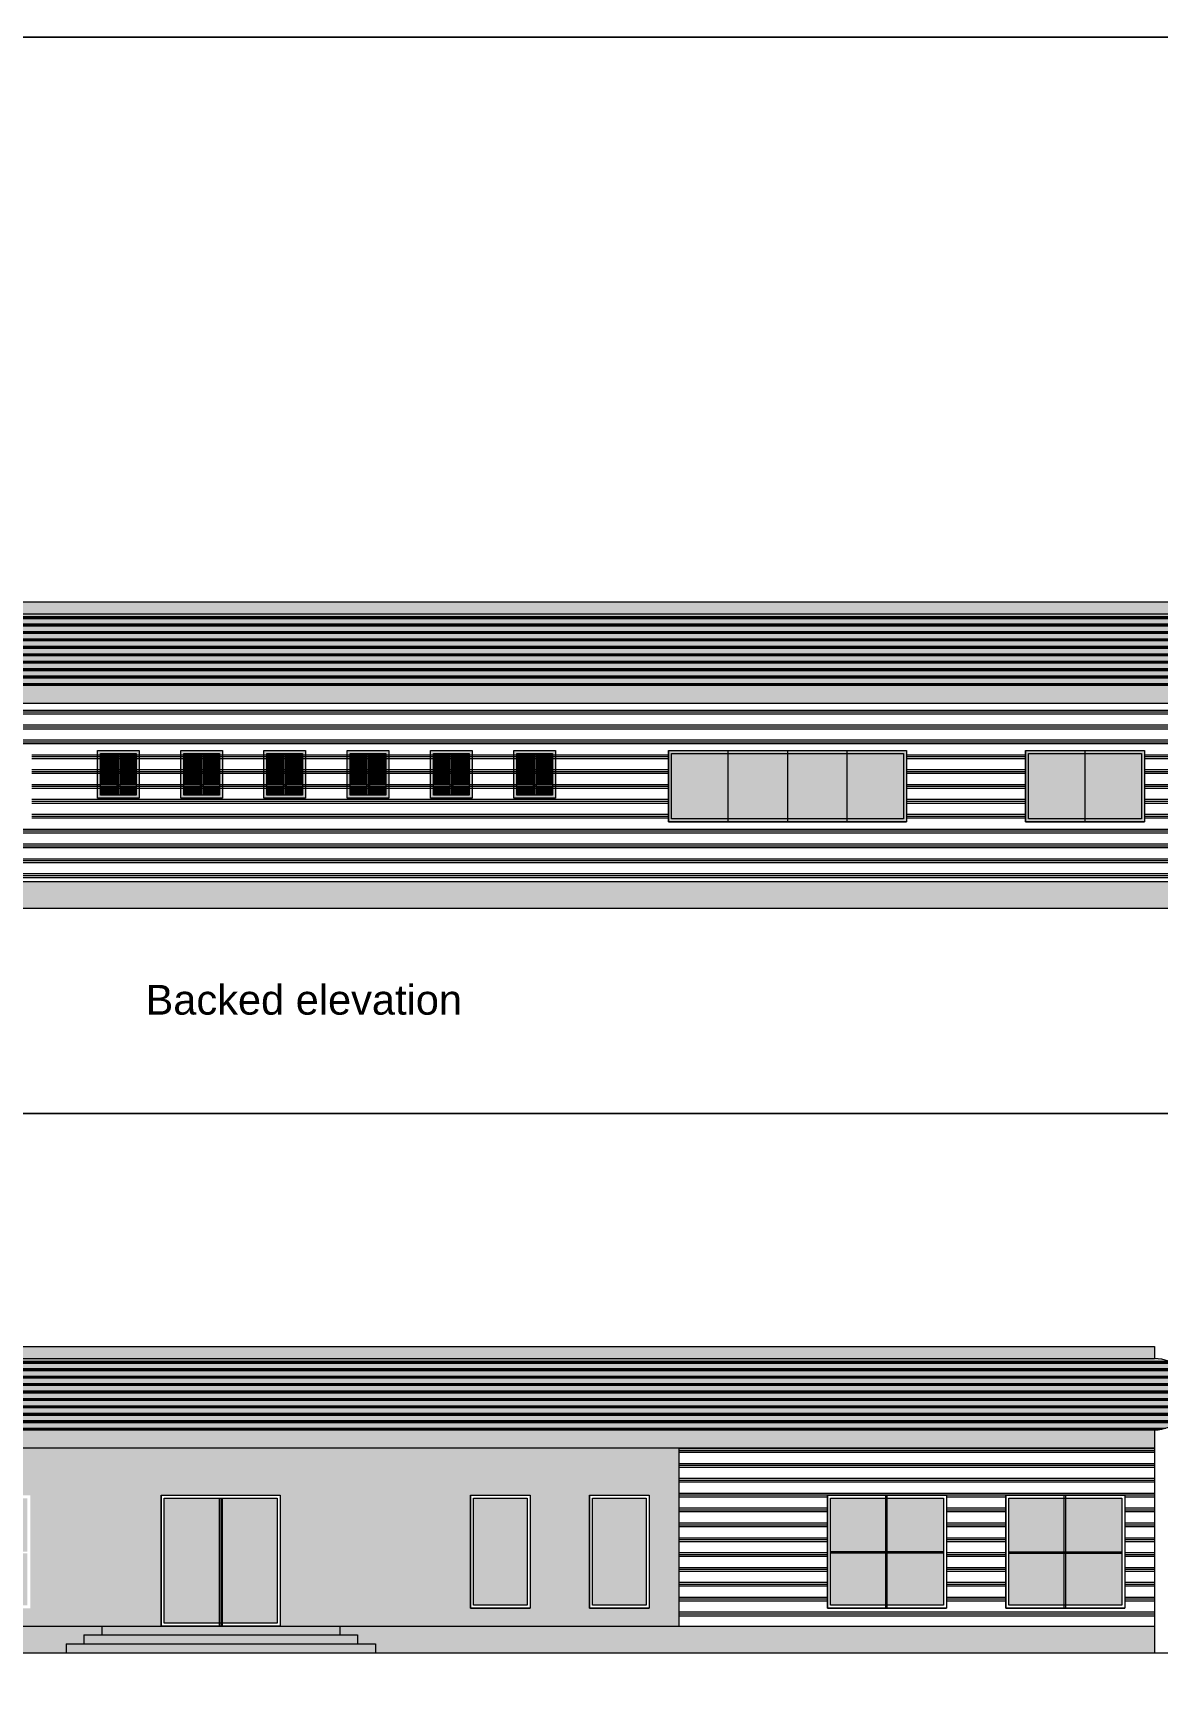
# Model space of a CAD drawing. Header units: inches. Extents: x 4 to 844, y 19 to 530.
# Drawn here: x 28.84 to 47.75, y 143.7 to 171.45 of the extents above; entities that cross this region are included whole.
import ezdxf

# ---------------------------------------------------------------- set-up
doc = ezdxf.new("R2010")
doc.units = ezdxf.units.IN
doc.header["$MEASUREMENT"] = 0
doc.styles.get("Standard").update_dxf_attribs({"font": 'arial.ttf'})

msp = doc.modelspace()

# ---------------------------------------------------------------- hatches: boundary and pattern name
at = {"lineweight": 0, "true_color": 0x293189}
h = msp.add_hatch(color=177, dxfattribs=at)
h.dxf.hatch_style = 1
h.paths.add_polyline_path([(48.72299, 161.88397), (18.32299, 161.88397), (18.32299, 161.68397), (48.72299, 161.68397)])
h.paths.add_polyline_path([(48.72299, 160.48397), (18.32299, 160.48397), (18.32299, 160.18397), (48.72299, 160.18397)])
at = {"lineweight": 0}
h = msp.add_hatch(color=256, dxfattribs=at)
h.dxf.hatch_style = 1
h.paths.add_polyline_path([(48.72299, 160.48397, 1), (48.72299, 161.68397), (18.32299, 161.68397, 1), (18.32299, 160.48397)])
at = {"lineweight": 0, "true_color": 0x4554a5}
h = msp.add_hatch(dxfattribs=at)
h.set_pattern_fill('PLAST', color=175, scale=0.5)
h.set_pattern_definition([(0, (-119.41496, 135.10793), (0, 0.125), []), (0, (-119.41496, 135.12356), (0, 0.125), []), (0, (-119.41496, 135.13918), (0, 0.125), [])])
h.paths.add_polyline_path([(48.72299, 160.48397, 1), (48.72299, 161.68397), (18.32299, 161.68397, 1), (18.32299, 160.48397)])
at = {"lineweight": 0, "true_color": 0x293189}
h = msp.add_hatch(dxfattribs=at)
h.set_pattern_fill('PLAST', color=177)
h.set_pattern_definition([(0, (-120.44203, 117.00182), (0, 0.25), []), (0, (-120.44203, 117.03307), (0, 0.25), []), (0, (-120.44203, 117.06432), (0, 0.25), [])])
h.paths.add_polyline_path([(18.32299, 160.18397), (18.32299, 157.18397), (48.72299, 157.18397), (48.72299, 160.18397)])
h.paths.add_polyline_path([(39.52299, 159.38397), (43.52299, 159.38397), (43.52299, 158.18397), (39.52299, 158.18397)], flags=16)
h.paths.add_polyline_path([(39.57299, 159.33397), (43.47299, 159.33397), (43.47299, 158.23397), (39.57299, 158.23397)], flags=0)
h.paths.add_polyline_path([(28.82299, 159.38397), (28.82299, 158.18397), (27.82299, 158.18397), (27.82299, 159.38397)], flags=16)
h.paths.add_polyline_path([(28.77299, 159.33397), (28.77299, 158.23397), (27.87299, 158.23397), (27.87299, 159.33397)], flags=0)
h.paths.add_polyline_path([(26.82299, 159.38397), (26.82299, 158.18397), (24.82299, 158.18397), (24.82299, 159.38397)], flags=16)
h.paths.add_polyline_path([(26.77299, 159.33397), (26.77299, 158.23397), (24.87299, 158.23397), (24.87299, 159.33397)], flags=0)
h.paths.add_polyline_path([(45.52299, 159.38397), (47.52299, 159.38397), (47.52299, 158.18397), (45.52299, 158.18397)], flags=16)
h.paths.add_polyline_path([(45.57299, 159.33397), (47.47299, 159.33397), (47.47299, 158.23397), (45.57299, 158.23397)], flags=0)
h.paths.add_polyline_path([(23.82299, 159.38397), (23.82299, 158.18397), (21.82299, 158.18397), (21.82299, 159.38397)], flags=16)
h.paths.add_polyline_path([(23.77299, 159.33397), (23.77299, 158.23397), (21.87299, 158.23397), (21.87299, 159.33397)], flags=0)
h.paths.add_polyline_path([(20.82299, 159.38397), (20.82299, 158.18397), (18.82299, 158.18397), (18.82299, 159.38397)], flags=16)
h.paths.add_polyline_path([(20.77299, 159.33397), (20.77299, 158.23397), (18.87299, 158.23397), (18.87299, 159.33397)], flags=0)
h = msp.add_hatch(color=177, dxfattribs=at)
h.dxf.hatch_style = 1
h.paths.add_polyline_path([(30.62305, 159.38397), (29.92299, 159.38397), (29.92299, 158.58397), (30.62305, 158.58397)])
h.paths.add_polyline_path([(30.57305, 159.33397), (30.57305, 158.63397), (29.97299, 158.63397), (29.97299, 159.33397)], flags=16)
h.paths.add_polyline_path([(30.29802, 159.33397), (30.27302, 159.33397), (30.27302, 158.63397), (30.29802, 158.63397)], flags=0)
h.paths.add_polyline_path([(30.27302, 159.33397), (30.24802, 159.33397), (30.24802, 158.63397), (30.27302, 158.63397)], flags=0)
at = {"lineweight": 0, "true_color": 0x7aafdf}
h = msp.add_hatch(dxfattribs=at)
h.set_pattern_fill('ANSI31', color=143, scale=0.18, angle=135)
h.set_pattern_definition([(180, (97.573663, -5.59669), (-3e-18, -0.0225), [])])
h.paths.add_polyline_path([(30.57305, 159.33397), (30.29802, 159.33397), (30.29802, 158.63397), (30.57305, 158.63397)])
h.paths.add_polyline_path([(30.24802, 159.33397), (29.97299, 159.33397), (29.97299, 158.63397), (30.24802, 158.63397)])
at = {"lineweight": 0, "true_color": 0x293189}
h = msp.add_hatch(color=177, dxfattribs=at)
h.dxf.hatch_style = 1
h.paths.add_polyline_path([(30.29802, 159.33397), (30.27302, 159.33397), (30.27302, 158.63397), (30.29802, 158.63397)])
h.paths.add_polyline_path([(30.27302, 159.33397), (30.24802, 159.33397), (30.24802, 158.63397), (30.27302, 158.63397)])
h = msp.add_hatch(color=177, dxfattribs=at)
h.dxf.hatch_style = 1
h.paths.add_polyline_path([(32.02311, 159.38397), (31.32305, 159.38397), (31.32305, 158.58397), (32.02311, 158.58397)])
h.paths.add_polyline_path([(31.97311, 159.33397), (31.97311, 158.63397), (31.37305, 158.63397), (31.37305, 159.33397)], flags=16)
h.paths.add_polyline_path([(31.69808, 159.33397), (31.67308, 159.33397), (31.67308, 158.63397), (31.69808, 158.63397)], flags=0)
h.paths.add_polyline_path([(31.67308, 159.33397), (31.64808, 159.33397), (31.64808, 158.63397), (31.67308, 158.63397)], flags=0)
at = {"lineweight": 0, "true_color": 0x7aafdf}
h = msp.add_hatch(dxfattribs=at)
h.set_pattern_fill('ANSI31', color=143, scale=0.18, angle=135)
h.set_pattern_definition([(180, (98.973722, -5.59669), (-3e-18, -0.0225), [])])
h.paths.add_polyline_path([(31.97311, 159.33397), (31.69808, 159.33397), (31.69808, 158.63397), (31.97311, 158.63397)])
h.paths.add_polyline_path([(31.64808, 159.33397), (31.37305, 159.33397), (31.37305, 158.63397), (31.64808, 158.63397)])
at = {"lineweight": 0, "true_color": 0x293189}
h = msp.add_hatch(color=177, dxfattribs=at)
h.dxf.hatch_style = 1
h.paths.add_polyline_path([(31.69808, 159.33397), (31.67308, 159.33397), (31.67308, 158.63397), (31.69808, 158.63397)])
h.paths.add_polyline_path([(31.67308, 159.33397), (31.64808, 159.33397), (31.64808, 158.63397), (31.67308, 158.63397)])
h = msp.add_hatch(color=177, dxfattribs=at)
h.dxf.hatch_style = 1
h.paths.add_polyline_path([(33.42316, 159.38397), (32.72311, 159.38397), (32.72311, 158.58397), (33.42316, 158.58397)])
h.paths.add_polyline_path([(33.37316, 159.33397), (33.37316, 158.63397), (32.77311, 158.63397), (32.77311, 159.33397)], flags=16)
h.paths.add_polyline_path([(33.09813, 159.33397), (33.07313, 159.33397), (33.07313, 158.63397), (33.09813, 158.63397)], flags=0)
h.paths.add_polyline_path([(33.07313, 159.33397), (33.04813, 159.33397), (33.04813, 158.63397), (33.07313, 158.63397)], flags=0)
at = {"lineweight": 0, "true_color": 0x7aafdf}
h = msp.add_hatch(dxfattribs=at)
h.set_pattern_fill('ANSI31', color=143, scale=0.18, angle=135)
h.set_pattern_definition([(180, (100.37378, -5.59669), (-3e-18, -0.0225), [])])
h.paths.add_polyline_path([(33.37316, 159.33397), (33.09813, 159.33397), (33.09813, 158.63397), (33.37316, 158.63397)])
h.paths.add_polyline_path([(33.04813, 159.33397), (32.77311, 159.33397), (32.77311, 158.63397), (33.04813, 158.63397)])
at = {"lineweight": 0, "true_color": 0x293189}
h = msp.add_hatch(color=177, dxfattribs=at)
h.dxf.hatch_style = 1
h.paths.add_polyline_path([(33.09813, 159.33397), (33.07313, 159.33397), (33.07313, 158.63397), (33.09813, 158.63397)])
h.paths.add_polyline_path([(33.07313, 159.33397), (33.04813, 159.33397), (33.04813, 158.63397), (33.07313, 158.63397)])
h = msp.add_hatch(color=177, dxfattribs=at)
h.dxf.hatch_style = 1
h.paths.add_polyline_path([(34.82322, 159.38397), (34.12316, 159.38397), (34.12316, 158.58397), (34.82322, 158.58397)])
h.paths.add_polyline_path([(34.77322, 159.33397), (34.77322, 158.63397), (34.17316, 158.63397), (34.17316, 159.33397)], flags=16)
h.paths.add_polyline_path([(34.49819, 159.33397), (34.47319, 159.33397), (34.47319, 158.63397), (34.49819, 158.63397)], flags=0)
h.paths.add_polyline_path([(34.47319, 159.33397), (34.44819, 159.33397), (34.44819, 158.63397), (34.47319, 158.63397)], flags=0)
at = {"lineweight": 0, "true_color": 0x7aafdf}
h = msp.add_hatch(dxfattribs=at)
h.set_pattern_fill('ANSI31', color=143, scale=0.18, angle=135)
h.set_pattern_definition([(180, (101.77384, -5.59669), (-3e-18, -0.0225), [])])
h.paths.add_polyline_path([(34.77322, 159.33397), (34.49819, 159.33397), (34.49819, 158.63397), (34.77322, 158.63397)])
h.paths.add_polyline_path([(34.44819, 159.33397), (34.17316, 159.33397), (34.17316, 158.63397), (34.44819, 158.63397)])
at = {"lineweight": 0, "true_color": 0x293189}
h = msp.add_hatch(color=177, dxfattribs=at)
h.dxf.hatch_style = 1
h.paths.add_polyline_path([(34.49819, 159.33397), (34.47319, 159.33397), (34.47319, 158.63397), (34.49819, 158.63397)])
h.paths.add_polyline_path([(34.47319, 159.33397), (34.44819, 159.33397), (34.44819, 158.63397), (34.47319, 158.63397)])
h = msp.add_hatch(color=177, dxfattribs=at)
h.dxf.hatch_style = 1
h.paths.add_polyline_path([(36.22328, 159.38397), (35.52322, 159.38397), (35.52322, 158.58397), (36.22328, 158.58397)])
h.paths.add_polyline_path([(36.17328, 159.33397), (36.17328, 158.63397), (35.57322, 158.63397), (35.57322, 159.33397)], flags=16)
h.paths.add_polyline_path([(35.89825, 159.33397), (35.87325, 159.33397), (35.87325, 158.63397), (35.89825, 158.63397)], flags=0)
h.paths.add_polyline_path([(35.87325, 159.33397), (35.84825, 159.33397), (35.84825, 158.63397), (35.87325, 158.63397)], flags=0)
at = {"lineweight": 0, "true_color": 0x7aafdf}
h = msp.add_hatch(dxfattribs=at)
h.set_pattern_fill('ANSI31', color=143, scale=0.18, angle=135)
h.set_pattern_definition([(180, (103.173898, -5.59669), (-3e-18, -0.0225), [])])
h.paths.add_polyline_path([(36.17328, 159.33397), (35.89825, 159.33397), (35.89825, 158.63397), (36.17328, 158.63397)])
h.paths.add_polyline_path([(35.84825, 159.33397), (35.57322, 159.33397), (35.57322, 158.63397), (35.84825, 158.63397)])
at = {"lineweight": 0, "true_color": 0x293189}
h = msp.add_hatch(color=177, dxfattribs=at)
h.dxf.hatch_style = 1
h.paths.add_polyline_path([(35.89825, 159.33397), (35.87325, 159.33397), (35.87325, 158.63397), (35.89825, 158.63397)])
h.paths.add_polyline_path([(35.87325, 159.33397), (35.84825, 159.33397), (35.84825, 158.63397), (35.87325, 158.63397)])
h = msp.add_hatch(color=177, dxfattribs=at)
h.dxf.hatch_style = 1
h.paths.add_polyline_path([(37.62334, 159.38397), (36.92328, 159.38397), (36.92328, 158.58397), (37.62334, 158.58397)])
h.paths.add_polyline_path([(37.57334, 159.33397), (37.57334, 158.63397), (36.97328, 158.63397), (36.97328, 159.33397)], flags=16)
h.paths.add_polyline_path([(37.29831, 159.33397), (37.27331, 159.33397), (37.27331, 158.63397), (37.29831, 158.63397)], flags=0)
h.paths.add_polyline_path([(37.27331, 159.33397), (37.24831, 159.33397), (37.24831, 158.63397), (37.27331, 158.63397)], flags=0)
at = {"lineweight": 0, "true_color": 0x7aafdf}
h = msp.add_hatch(dxfattribs=at)
h.set_pattern_fill('ANSI31', color=143, scale=0.18, angle=135)
h.set_pattern_definition([(180, (104.573957, -5.59669), (-3e-18, -0.0225), [])])
h.paths.add_polyline_path([(37.57334, 159.33397), (37.29831, 159.33397), (37.29831, 158.63397), (37.57334, 158.63397)])
h.paths.add_polyline_path([(37.24831, 159.33397), (36.97328, 159.33397), (36.97328, 158.63397), (37.24831, 158.63397)])
at = {"lineweight": 0, "true_color": 0x293189}
h = msp.add_hatch(color=177, dxfattribs=at)
h.dxf.hatch_style = 1
h.paths.add_polyline_path([(37.29831, 159.33397), (37.27331, 159.33397), (37.27331, 158.63397), (37.29831, 158.63397)])
h.paths.add_polyline_path([(37.27331, 159.33397), (37.24831, 159.33397), (37.24831, 158.63397), (37.27331, 158.63397)])
at = {"lineweight": 0}
h = msp.add_hatch(color=34, dxfattribs=at)
h.dxf.hatch_style = 1
h.paths.add_polyline_path([(42.52299, 159.38397), (41.52299, 159.38397), (41.52299, 159.33397), (42.52299, 159.33397)])
h.paths.add_polyline_path([(43.52299, 159.38397), (42.52299, 159.38397), (42.52299, 159.33397), (43.47299, 159.33397), (43.47299, 158.23397), (42.52299, 158.23397), (42.52299, 158.18397), (43.52299, 158.18397)])
h.paths.add_polyline_path([(42.52299, 158.23397), (41.52299, 158.23397), (41.52299, 158.18397), (42.52299, 158.18397)])
h.paths.add_polyline_path([(41.52299, 158.23397), (40.52299, 158.23397), (40.52299, 158.18397), (41.52299, 158.18397)])
h.paths.add_polyline_path([(41.52299, 159.38397), (40.52299, 159.38397), (40.52299, 159.33397), (41.52299, 159.33397)])
h.paths.add_polyline_path([(40.52299, 159.38397), (39.52299, 159.38397), (39.52299, 158.18397), (40.52299, 158.18397), (40.52299, 158.23397), (39.57299, 158.23397), (39.57299, 159.33397), (40.52299, 159.33397)])
h = msp.add_hatch(color=256, dxfattribs=at)
h.dxf.hatch_style = 1
h.set_gradient(color1=(173, 221, 247))
h.paths.add_polyline_path([(40.52299, 159.33397), (39.57299, 159.33397), (39.57299, 158.23397), (40.52299, 158.23397)])
h.paths.add_polyline_path([(41.52299, 159.33397), (40.52299, 159.33397), (40.52299, 158.23397), (41.52299, 158.23397)])
h.paths.add_polyline_path([(42.52299, 159.33397), (41.52299, 159.33397), (41.52299, 158.23397), (42.52299, 158.23397)])
h.paths.add_polyline_path([(43.47299, 159.33397), (42.52299, 159.33397), (42.52299, 158.23397), (43.47299, 158.23397)])
h = msp.add_hatch(color=34, dxfattribs=at)
h.dxf.hatch_style = 1
h.paths.add_polyline_path([(47.52299, 159.38397), (46.52299, 159.38397), (46.52299, 159.33397), (47.47299, 159.33397), (47.47299, 158.23397), (46.52299, 158.23397), (46.52299, 158.18397), (47.52299, 158.18397)])
h.paths.add_polyline_path([(46.52299, 159.38397), (45.52299, 159.38397), (45.52299, 158.18397), (46.52299, 158.18397), (46.52299, 158.23397), (45.57299, 158.23397), (45.57299, 159.33397), (46.52299, 159.33397)])
h = msp.add_hatch(color=256, dxfattribs=at)
h.dxf.hatch_style = 1
h.set_gradient(color1=(173, 221, 247))
h.paths.add_polyline_path([(46.52299, 159.33397), (45.57299, 159.33397), (45.57299, 158.23397), (46.52299, 158.23397)])
h.paths.add_polyline_path([(47.47299, 159.33397), (46.52299, 159.33397), (46.52299, 158.23397), (47.47299, 158.23397)])
at = {"lineweight": 0, "true_color": 0x636466}
h = msp.add_hatch(color=251, dxfattribs=at)
h.dxf.hatch_style = 1
h.paths.add_polyline_path([(48.72299, 157.18397), (18.32299, 157.18397), (18.32299, 156.73397), (48.72299, 156.73397)])
at = {"lineweight": 0, "true_color": 0x22346e}
h = msp.add_hatch(color=159, dxfattribs=at)
h.dxf.hatch_style = 1
h.paths.add_polyline_path([(17.29592, 149.35837), (17.29592, 149.15837), (47.69592, 149.15837), (47.69592, 149.35837)])
h.paths.add_polyline_path([(47.69592, 147.65837), (47.69592, 147.95837), (17.29592, 147.95837), (17.29592, 147.65837)])
at = {"lineweight": 0}
h = msp.add_hatch(color=256, dxfattribs=at)
h.dxf.hatch_style = 1
h.paths.add_polyline_path([(47.69592, 147.95837, 1), (47.69592, 149.15837), (17.29592, 149.15837, 1), (17.29592, 147.95837)])
at = {"lineweight": 0, "true_color": 0x4554a5}
h = msp.add_hatch(dxfattribs=at)
h.set_pattern_fill('PLAST', color=175, scale=0.5)
h.set_pattern_definition([(0, (-120.44203, 122.58232), (0, 0.125), []), (0, (-120.44203, 122.59795), (0, 0.125), []), (0, (-120.44203, 122.61357), (0, 0.125), [])])
h.paths.add_polyline_path([(47.69592, 147.95837, 1), (47.69592, 149.15837), (17.29592, 149.15837, 1), (17.29592, 147.95837)])
h = msp.add_hatch(color=175, dxfattribs=at)
h.dxf.hatch_style = 1
h.paths.add_polyline_path([(24.29592, 147.65837), (24.29592, 144.65837), (30.99592, 144.65837), (30.99592, 146.85837), (32.99592, 146.85837), (32.99592, 144.65837), (39.69592, 144.65837), (39.69592, 147.65837)])
h.paths.add_polyline_path([(28.79592, 144.95837), (24.79592, 144.95837), (24.79592, 146.85837), (28.79592, 146.85837)], flags=16)
h.paths.add_polyline_path([(36.19592, 146.85837), (37.19592, 146.85837), (37.19592, 144.95837), (36.19592, 144.95837)], flags=16)
h.paths.add_polyline_path([(38.19592, 146.85837), (39.19592, 146.85837), (39.19592, 144.95837), (38.19592, 144.95837)], flags=16)
h = msp.add_hatch(dxfattribs=at)
h.set_pattern_fill('PLAST', color=175)
h.set_pattern_definition([(0, (-120.44203, 122.58232), (0, 0.25), []), (0, (-120.44203, 122.61357), (0, 0.25), []), (0, (-120.44203, 122.64482), (0, 0.25), [])])
h.paths.add_polyline_path([(47.69592, 147.65837), (39.69592, 147.65837), (39.69592, 144.65837), (47.69592, 144.65837)])
h.paths.add_polyline_path([(47.19592, 144.95837), (45.19592, 144.95837), (45.19592, 146.85837), (47.19592, 146.85837)], flags=16)
h.paths.add_polyline_path([(44.19592, 144.95837), (42.19592, 144.95837), (42.19592, 146.85837), (44.19592, 146.85837)], flags=16)
at = {"lineweight": 0}
h = msp.add_hatch(color=256, dxfattribs=at)
h.dxf.hatch_style = 1
h.set_gradient(color1=(224, 250, 244), color2=(122, 175, 223), tint=1)
h.paths.add_polyline_path([(45.24592, 145.90837), (46.17092, 145.90837), (46.17092, 146.80837), (45.24592, 146.80837)])
h.paths.add_polyline_path([(47.14592, 145.90837), (47.14592, 146.80837), (46.19592, 146.80837), (46.19592, 145.90837)])
h.paths.add_polyline_path([(46.19592, 145.00837), (47.14592, 145.00837), (47.14592, 145.88337), (46.19592, 145.88337)])
h.paths.add_polyline_path([(46.17092, 145.88337), (45.24592, 145.88337), (45.24592, 145.00837), (46.17092, 145.00837)])
h.paths.add_polyline_path([(43.19592, 145.90837), (44.14592, 145.90837), (44.14592, 146.80837), (43.19592, 146.80837)])
h.paths.add_polyline_path([(43.17092, 145.90837), (43.17092, 146.80837), (42.24592, 146.80837), (42.24592, 145.90837)])
h.paths.add_polyline_path([(42.24592, 145.88337), (42.24592, 145.00837), (43.17092, 145.00837), (43.17092, 145.88337)])
h.paths.add_polyline_path([(44.14592, 145.00837), (44.14592, 145.88337), (43.19592, 145.88337), (43.19592, 145.00837)])
h.paths.add_polyline_path([(39.14592, 146.80837), (38.24592, 146.80837), (38.24592, 145.00837), (39.14592, 145.00837)])
h.paths.add_polyline_path([(37.14592, 146.80837), (36.24592, 146.80837), (36.24592, 145.00837), (37.14592, 145.00837)])
h.paths.add_polyline_path([(28.74592, 145.90837), (28.74592, 146.80837), (27.79592, 146.80837), (27.79592, 145.90837)])
h.paths.add_polyline_path([(27.77092, 145.90837), (27.77092, 146.80837), (26.82092, 146.80837), (26.82092, 145.90837)])
h.paths.add_polyline_path([(26.79592, 145.90837), (26.79592, 146.80837), (25.84592, 146.80837), (25.84592, 145.90837)])
h.paths.add_polyline_path([(25.82092, 145.90837), (25.82092, 146.80837), (24.84592, 146.80837), (24.84592, 145.90837)])
h.paths.add_polyline_path([(25.82092, 145.88337), (24.84592, 145.88337), (24.84592, 145.00837), (25.82092, 145.00837)])
h.paths.add_polyline_path([(25.84592, 145.00837), (26.79592, 145.00837), (26.79592, 145.88337), (25.84592, 145.88337)])
h.paths.add_polyline_path([(26.82092, 145.00837), (27.77092, 145.00837), (27.77092, 145.88337), (26.82092, 145.88337)])
h.paths.add_polyline_path([(28.74592, 145.00837), (28.74592, 145.88337), (27.79592, 145.88337), (27.79592, 145.00837)])
h.paths.add_polyline_path([(22.67092, 145.88337), (21.74592, 145.88337), (21.74592, 145.00837), (22.67092, 145.00837)])
h.paths.add_polyline_path([(22.67092, 145.90837), (22.67092, 146.80837), (21.74592, 146.80837), (21.74592, 145.90837)])
h.paths.add_polyline_path([(23.64592, 145.90837), (23.64592, 146.80837), (22.69592, 146.80837), (22.69592, 145.90837)])
h.paths.add_polyline_path([(23.64592, 145.88337), (22.69592, 145.88337), (22.69592, 145.00837), (23.64592, 145.00837)])
at = {"lineweight": 0, "true_color": 0xe5e878}
h = msp.add_hatch(color=61, dxfattribs=at)
h.dxf.hatch_style = 1
h.paths.add_polyline_path([(31.97092, 146.80837), (31.04592, 146.80837), (31.04592, 144.70837), (31.97092, 144.70837)])
h.paths.add_polyline_path([(32.94592, 146.80837), (32.02092, 146.80837), (32.02092, 144.70837), (32.94592, 144.70837)])
at = {"lineweight": 0, "true_color": 0x636466}
h = msp.add_hatch(color=251, dxfattribs=at)
h.dxf.hatch_style = 1
h.paths.add_polyline_path([(29.39592, 144.20837), (29.39592, 144.35837), (29.69592, 144.35837), (29.69592, 144.50837), (29.99592, 144.50837), (29.99592, 144.65837), (17.29592, 144.65837), (17.29592, 144.20837)])
h.paths.add_polyline_path([(47.69592, 144.20837), (47.69592, 144.65837), (33.99592, 144.65837), (33.99592, 144.50837), (34.29592, 144.50837), (34.29592, 144.35837), (34.59592, 144.35837), (34.59592, 144.20837)])
at = {"lineweight": 0, "true_color": 0xffffff}
h = msp.add_hatch(color=7, dxfattribs=at)
h.dxf.hatch_style = 1
h.paths.add_polyline_path([(34.59592, 144.35837), (29.39592, 144.35837), (29.39592, 144.20837), (34.59592, 144.20837)])
h.paths.add_polyline_path([(34.29592, 144.50837), (29.69592, 144.50837), (29.69592, 144.35837), (34.29592, 144.35837)])
h.paths.add_polyline_path([(33.99592, 144.65837), (29.99592, 144.65837), (29.99592, 144.50837), (33.99592, 144.50837)])

# ---------------------------------------------------------------- linework, layer by layer
at = {"lineweight": 0}
for p, q in [((18.32299, 161.88397), (48.72299, 161.88397)), ((18.32299, 161.68397), (48.72299, 161.68397)), ((18.32299, 160.48397), (48.72299, 160.48397)), ((18.32299, 160.48397), (48.72299, 160.48397)), ((18.32299, 160.18397), (48.72299, 160.18397)), ((39.52299, 159.38397), (43.52299, 159.38397)), ((45.52299, 159.38397), (47.52299, 159.38397)), ((45.52299, 159.38397), (47.52299, 159.38397)), ((39.52299, 158.18397), (43.52299, 158.18397)), ((45.52299, 158.18397), (47.52299, 158.18397)), ((45.52299, 158.18397), (47.52299, 158.18397)), ((18.32299, 157.18397), (48.72299, 157.18397)), ((6.10626, 156.73397), (59.26807, 156.73397)), ((17.29592, 149.35837), (47.69592, 149.35837)), ((47.69592, 149.35837), (47.69592, 149.15837)), ((17.29592, 149.15837), (47.69592, 149.15837)), ((17.29592, 147.95837), (47.69592, 147.95837)), ((17.29592, 147.65837), (47.69592, 147.65837)), ((30.99592, 146.85837), (32.99592, 146.85837)), ((36.19592, 146.85837), (37.19592, 146.85837)), ((38.19592, 146.85837), (39.19592, 146.85837)), ((42.19592, 146.85837), (44.19592, 146.85837)), ((45.19592, 146.85837), (47.19592, 146.85837)), ((31.97092, 146.80837), (31.97092, 144.65837)), ((31.99592, 146.80837), (31.99592, 144.65837)), ((32.02092, 146.80837), (32.02092, 144.65837)), ((44.14592, 145.90837), (42.24592, 145.90837)), ((44.14592, 145.88337), (42.24592, 145.88337)), ((45.24592, 145.90837), (47.14592, 145.90837)), ((45.24592, 145.88337), (47.14592, 145.88337)), ((36.19592, 144.95837), (37.19592, 144.95837)), ((38.19592, 144.95837), (39.19592, 144.95837)), ((42.19592, 144.95837), (44.19592, 144.95837)), ((45.19592, 144.95837), (47.19592, 144.95837)), ((17.29592, 144.65837), (47.69592, 144.65837)), ((29.99592, 144.65837), (30.99592, 144.65837)), ((29.39592, 144.35837), (34.59592, 144.35837)), ((29.69592, 144.50837), (34.29592, 144.50837)), ((6.10626, 144.20837), (59.26807, 144.20837))]:
    msp.add_line(p, q, dxfattribs=at)
at = {"color": 5, "lineweight": 0}
for p, q in [((30.24802, 159.33397), (30.24802, 158.63397)), ((30.27302, 159.33397), (30.27302, 158.63397)), ((30.29802, 159.33397), (30.29802, 158.63397)), ((31.64808, 159.33397), (31.64808, 158.63397)), ((31.67308, 159.33397), (31.67308, 158.63397)), ((31.69808, 159.33397), (31.69808, 158.63397)), ((33.04813, 159.33397), (33.04813, 158.63397)), ((33.07313, 159.33397), (33.07313, 158.63397)), ((33.09813, 159.33397), (33.09813, 158.63397)), ((34.44819, 159.33397), (34.44819, 158.63397)), ((34.47319, 159.33397), (34.47319, 158.63397)), ((34.49819, 159.33397), (34.49819, 158.63397)), ((35.84825, 159.33397), (35.84825, 158.63397)), ((35.87325, 159.33397), (35.87325, 158.63397)), ((35.89825, 159.33397), (35.89825, 158.63397)), ((37.24831, 159.33397), (37.24831, 158.63397)), ((37.27331, 159.33397), (37.27331, 158.63397)), ((37.29831, 159.33397), (37.29831, 158.63397))]:
    msp.add_line(p, q, dxfattribs=at)
at = {"color": 40, "lineweight": 0, "true_color": 0xf8d731}
for p, q in [((39.52299, 159.38397), (39.52299, 158.18397)), ((40.52299, 159.38397), (40.52299, 158.18397)), ((41.52299, 159.38397), (41.52299, 158.18397)), ((42.52299, 159.38397), (42.52299, 158.18397)), ((43.52299, 159.38397), (43.52299, 158.18397)), ((45.52299, 159.38397), (45.52299, 158.18397)), ((45.52299, 159.38397), (45.52299, 158.18397)), ((46.52299, 159.38397), (46.52299, 158.18397)), ((46.52299, 159.33397), (46.52299, 158.23397)), ((47.52299, 159.38397), (47.52299, 158.18397)), ((47.52299, 159.38397), (47.52299, 158.18397)), ((47.69592, 147.95837), (47.69592, 144.20837)), ((39.69592, 147.65837), (39.69592, 144.65837)), ((30.99592, 146.85837), (30.99592, 144.65837)), ((32.99592, 146.85837), (32.99592, 144.65837)), ((36.19592, 146.85837), (36.19592, 144.95837)), ((37.19592, 146.85837), (37.19592, 144.95837)), ((38.19592, 146.85837), (38.19592, 144.95837)), ((39.19592, 146.85837), (39.19592, 144.95837)), ((42.19592, 146.85837), (42.19592, 144.95837)), ((43.17092, 146.85837), (43.17092, 144.95837)), ((43.19592, 146.85837), (43.19592, 144.95837)), ((44.19592, 146.85837), (44.19592, 144.95837)), ((45.19592, 146.85837), (45.19592, 144.95837)), ((46.17092, 146.85837), (46.17092, 144.95837)), ((46.19592, 146.85837), (46.19592, 144.95837)), ((47.19592, 146.85837), (47.19592, 144.95837))]:
    msp.add_line(p, q, dxfattribs=at)
at = {"color": 242, "lineweight": 0, "true_color": 0xcd2027}
for p, q in [((29.99592, 144.65837), (29.99592, 144.50837)), ((33.99592, 144.65837), (33.99592, 144.50837)), ((29.39592, 144.35837), (29.39592, 144.20837)), ((29.69592, 144.50837), (29.69592, 144.35837)), ((34.29592, 144.50837), (34.29592, 144.35837)), ((34.59592, 144.35837), (34.59592, 144.20837))]:
    msp.add_line(p, q, dxfattribs=at)
at = {"lineweight": 0}
for points in [[(6.10626, 189.48967), (59.26807, 189.48967), (59.26807, 171.38356), (6.10626, 171.38356)], [(6.10626, 171.38356), (59.26807, 171.38356), (59.26807, 153.27746), (6.10626, 153.27746)], [(29.92299, 159.38397), (30.62305, 159.38397), (30.62305, 158.58397), (29.92299, 158.58397)], [(29.97299, 159.33397), (30.57305, 159.33397), (30.57305, 158.63397), (29.97299, 158.63397)], [(31.32305, 159.38397), (32.02311, 159.38397), (32.02311, 158.58397), (31.32305, 158.58397)], [(31.37305, 159.33397), (31.97311, 159.33397), (31.97311, 158.63397), (31.37305, 158.63397)], [(32.72311, 159.38397), (33.42316, 159.38397), (33.42316, 158.58397), (32.72311, 158.58397)], [(32.77311, 159.33397), (33.37316, 159.33397), (33.37316, 158.63397), (32.77311, 158.63397)], [(34.12316, 159.38397), (34.82322, 159.38397), (34.82322, 158.58397), (34.12316, 158.58397)], [(34.17316, 159.33397), (34.77322, 159.33397), (34.77322, 158.63397), (34.17316, 158.63397)], [(35.52322, 159.38397), (36.22328, 159.38397), (36.22328, 158.58397), (35.52322, 158.58397)], [(35.57322, 159.33397), (36.17328, 159.33397), (36.17328, 158.63397), (35.57322, 158.63397)], [(36.92328, 159.38397), (37.62334, 159.38397), (37.62334, 158.58397), (36.92328, 158.58397)], [(36.97328, 159.33397), (37.57334, 159.33397), (37.57334, 158.63397), (36.97328, 158.63397)], [(39.52299, 159.38397), (43.52299, 159.38397), (43.52299, 158.18397), (39.52299, 158.18397)], [(39.57299, 159.33397), (43.47299, 159.33397), (43.47299, 158.23397), (39.57299, 158.23397)], [(45.52299, 159.38397), (47.52299, 159.38397), (47.52299, 158.18397), (45.52299, 158.18397)], [(45.57299, 159.33397), (47.47299, 159.33397), (47.47299, 158.23397), (45.57299, 158.23397)], [(6.10626, 153.27746), (59.26807, 153.27746), (59.26807, 135.17135), (6.10626, 135.17135)], [(30.99592, 146.85837), (32.99592, 146.85837), (32.99592, 144.65837), (30.99592, 144.65837)], [(36.19592, 146.85837), (37.19592, 146.85837), (37.19592, 144.95837), (36.19592, 144.95837)], [(38.19592, 146.85837), (39.19592, 146.85837), (39.19592, 144.95837), (38.19592, 144.95837)], [(42.19592, 146.85837), (44.19592, 146.85837), (44.19592, 144.95837), (42.19592, 144.95837)], [(45.19592, 146.85837), (47.19592, 146.85837), (47.19592, 144.95837), (45.19592, 144.95837)], [(31.04592, 146.80837), (32.94592, 146.80837), (32.94592, 144.70837), (31.04592, 144.70837)], [(36.24592, 146.80837), (37.14592, 146.80837), (37.14592, 145.00837), (36.24592, 145.00837)], [(38.24592, 146.80837), (39.14592, 146.80837), (39.14592, 145.00837), (38.24592, 145.00837)], [(42.24592, 146.80837), (44.14592, 146.80837), (44.14592, 145.00837), (42.24592, 145.00837)], [(45.24592, 146.80837), (47.14592, 146.80837), (47.14592, 145.00837), (45.24592, 145.00837)]]:
    msp.add_lwpolyline(points, close=True, dxfattribs=at)
msp.add_arc((47.69592, 148.55837), 0.6, 270, 90, dxfattribs=at)

# ---------------------------------------------------------------- texts
at = {"lineweight": 0, "insert": (30.73295, 155.44236), "char_height": 0.5, "attachment_point": 1}
msp.add_mtext_dynamic_manual_height_columns('Backed elevation', width=6, gutter_width=1, heights=[0], dxfattribs=at)

doc.saveas('drawing.dxf')
